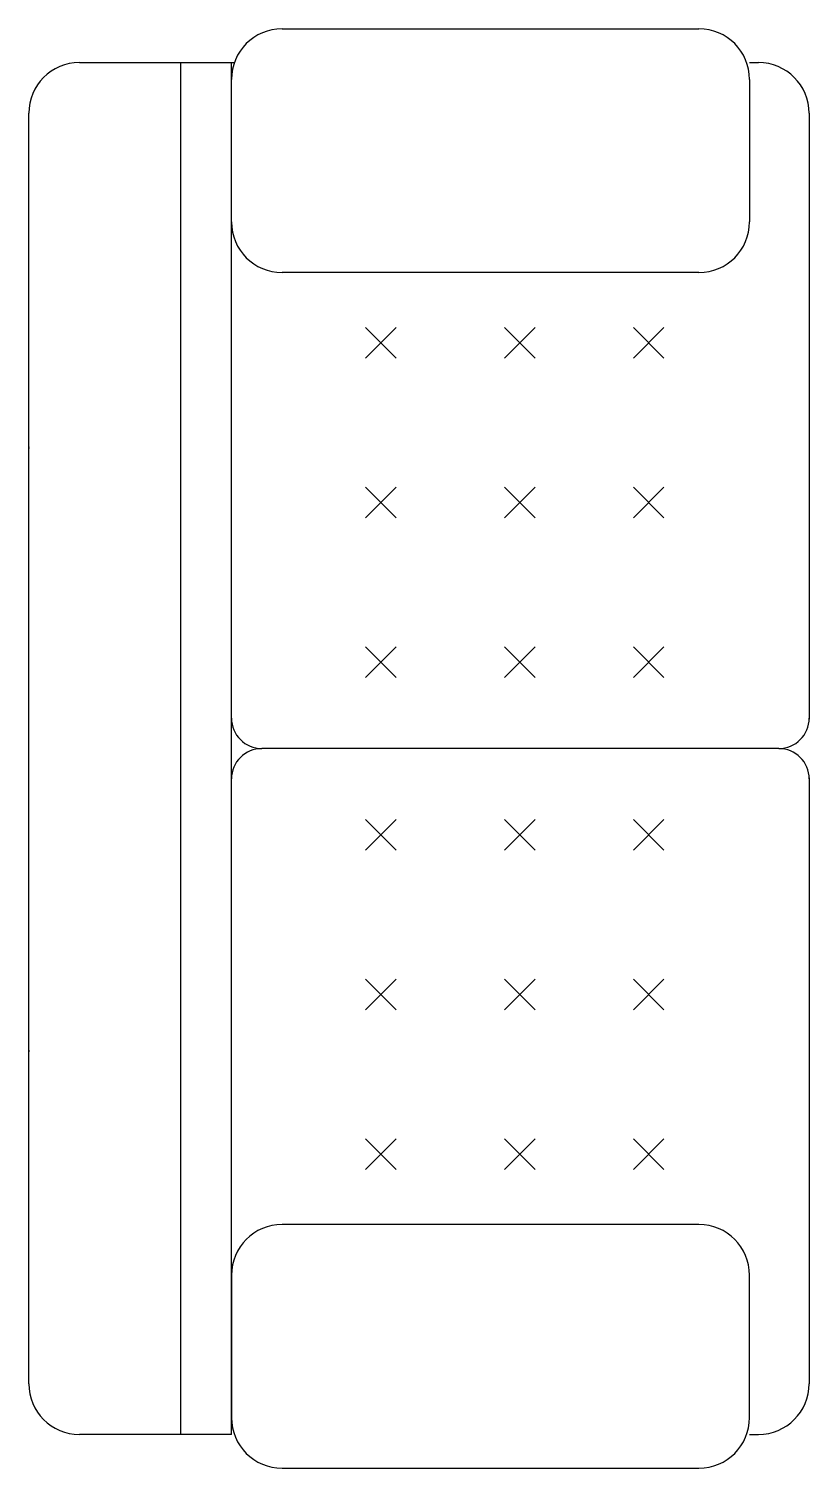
# Model space of a CAD drawing. Extents: x 69903 to 70673, y 26408 to 27830.
import ezdxf

# ---------------------------------------------------------------- set-up
doc = ezdxf.new("R2010")
doc.units = 0
doc.header["$MEASUREMENT"] = 0
doc.layers.get('0').update_dxf_attribs({"linetype": 'CONTINUOUS'})
doc.styles.add('DIM_FONT', font='SIMPLEX', dxfattribs={"width": 0.8})

msp = doc.modelspace()

# ---------------------------------------------------------------- linework, layer by layer
at = {"color": 4}
for p, q in [((70153.2, 27829.6), (70564.4, 27829.6)), ((69953.2, 27796.2), (70106.1, 27796.2)), ((70053.2, 26441.7), (70053.2, 27796.2)), ((70103.2, 26441.7), (70103.2, 27796.2)), ((70614.4, 27796.2), (70623.2, 27796.2)), ((70103.2, 27638.9), (70103.2, 27779.6)), ((70614.4, 27779.6), (70614.4, 27638.9)), ((69903.2, 26491.7), (69903.2, 27746.2)), ((70673.2, 27746.2), (70673.2, 27148)), ((70673.2, 27685.5), (70673.2, 27148)), ((70564.4, 27588.9), (70153.2, 27588.9)), ((70643.3, 27118.9), (70133.2, 27118.9)), ((70643.3, 27118.9), (70133.2, 27118.9)), ((70673.2, 27089.9), (70673.2, 26491.7)), ((70673.2, 27089.9), (70673.2, 26552.4)), ((70564.4, 26648.9), (70153.2, 26648.9)), ((70103.2, 26598.9), (70103.2, 26458.3)), ((70614.4, 26458.3), (70614.4, 26598.9)), ((70103.2, 26441.7), (69953.2, 26441.7)), ((70614.4, 26441.7), (70623.2, 26441.7)), ((70153.2, 26408.3), (70564.4, 26408.3))]:
    msp.add_line(p, q, dxfattribs=at)
at = {"color": 5}
for p, q in [((70265.7, 27534.6), (70235.6, 27504.4)), ((70265.7, 27504.4), (70235.6, 27534.6)), ((70402.9, 27534.6), (70372.7, 27504.4)), ((70402.9, 27504.4), (70372.7, 27534.6)), ((70529.9, 27534.6), (70499.8, 27504.4)), ((70529.9, 27504.4), (70499.8, 27534.6)), ((70265.7, 27346.8), (70235.6, 27377)), ((70265.7, 27377), (70235.6, 27346.8)), ((70402.9, 27377), (70372.7, 27346.8)), ((70402.9, 27346.8), (70372.7, 27377)), ((70529.9, 27377), (70499.8, 27346.8)), ((70529.9, 27346.8), (70499.8, 27377)), ((70265.7, 27219.4), (70235.6, 27189.2)), ((70265.7, 27189.2), (70235.6, 27219.4)), ((70402.9, 27219.4), (70372.7, 27189.2)), ((70402.9, 27189.2), (70372.7, 27219.4)), ((70529.9, 27219.4), (70499.8, 27189.2)), ((70529.9, 27189.2), (70499.8, 27219.4)), ((70265.7, 27048.7), (70235.6, 27018.5)), ((70265.7, 27018.5), (70235.6, 27048.7)), ((70402.9, 27048.7), (70372.7, 27018.5)), ((70402.9, 27018.5), (70372.7, 27048.7)), ((70529.9, 27048.7), (70499.8, 27018.5)), ((70529.9, 27018.5), (70499.8, 27048.7)), ((70265.7, 26860.9), (70235.6, 26891.1)), ((70265.7, 26891.1), (70235.6, 26860.9)), ((70402.9, 26891.1), (70372.7, 26860.9)), ((70402.9, 26860.9), (70372.7, 26891.1)), ((70529.9, 26891.1), (70499.8, 26860.9)), ((70529.9, 26860.9), (70499.8, 26891.1)), ((70265.7, 26733.5), (70235.6, 26703.3)), ((70265.7, 26703.3), (70235.6, 26733.5)), ((70402.9, 26733.5), (70372.7, 26703.3)), ((70402.9, 26703.3), (70372.7, 26733.5)), ((70529.9, 26733.5), (70499.8, 26703.3)), ((70529.9, 26703.3), (70499.8, 26733.5))]:
    msp.add_line(p, q, dxfattribs=at)
at = {"color": 4}
for centre, radius, start, end in [((70153.2, 27779.6), 50, 90, 180), ((70564.4, 27779.6), 50, 0, 90), ((69953.2, 27746.2), 50, 90, 180), ((70623.2, 27746.2), 50, 0, 90), ((70153.2, 27638.9), 50, 180, 270), ((70564.4, 27638.9), 50, 270, 360), ((70133.2, 27148.9), 30, 180, 270), ((70133.2, 27148.9), 30, 180, 270), ((70643.3, 27148.9), 30, 270, 0), ((70643.3, 27148.9), 30, 270, 0), ((70133.2, 27088.9), 30, 90, 180), ((70133.2, 27088.9), 30, 90, 180), ((70643.3, 27088.9), 30, 0, 90), ((70643.3, 27088.9), 30, 0, 90), ((70153.2, 26598.9), 50, 90, 180), ((70564.4, 26598.9), 50, 0, 90), ((69953.2, 26491.7), 50, 180, 270), ((70623.2, 26491.7), 50, 270, 0), ((70153.2, 26458.3), 50, 180, 270), ((70564.4, 26458.3), 50, 270, 0)]:
    msp.add_arc(centre, radius, start, end, dxfattribs=at)

# ---------------------------------------------------------------- texts
at = {"color": 4, "style": 'DIM_FONT', "width": 0.8, "flags": 9}
for tag, p, s in [('XSIZE', (69903.2, 27416.7), '2017'), ('YSIZE', (69903.2, 27416.7), '770'), ('XSIZE', (69903.2, 26821.2), '2017'), ('YSIZE', (69903.2, 26821.2), '770')]:
    msp.add_attdef(tag, p, s, height=0.5, rotation=270, dxfattribs=at)

doc.saveas('drawing.dxf')
